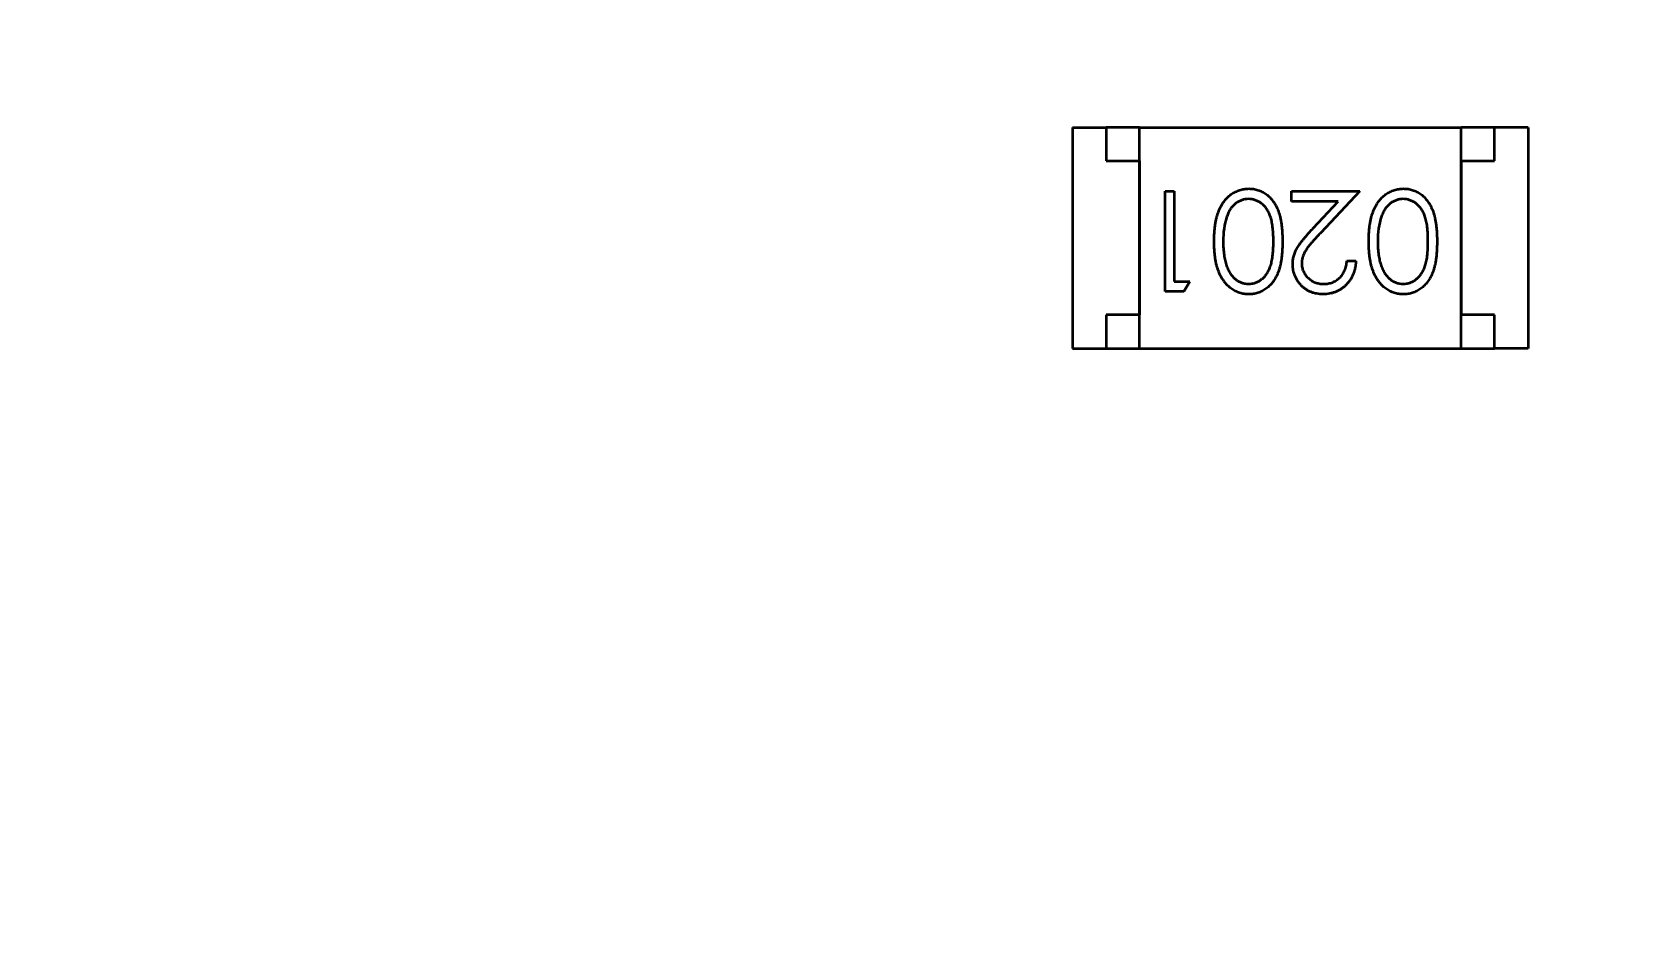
# Model space of a CAD drawing. Header units: millimetres. Extents: x 71 to 428, y 120 to 295.
# Drawn here: x 356.055 to 358.442, y 205.384 to 206.734 of the extents above; entities that cross this region are included whole.
import ezdxf

# ---------------------------------------------------------------- set-up
doc = ezdxf.new("R2010")
doc.units = ezdxf.units.MM
doc.header["$LTSCALE"] = 0.75
doc.layers.add('Visible', color=7, linetype='Continuous', lineweight=50)

msp = doc.modelspace()

# ---------------------------------------------------------------- linework, layer by layer
at = {"layer": 'Visible'}
for p, q in [((357.6089, 206.5919), (357.6089, 206.2619)), ((357.6089, 206.5919), (357.6589, 206.5919)), ((357.7089, 206.5919), (357.6589, 206.5919)), ((357.6589, 206.5919), (357.6589, 206.5419)), ((357.7089, 206.2619), (357.7089, 206.5919)), ((357.7089, 206.5919), (358.1889, 206.5919)), ((358.2389, 206.5919), (358.1889, 206.5919)), ((358.1889, 206.2619), (358.1889, 206.5919)), ((358.2389, 206.5419), (358.2389, 206.5919)), ((358.2889, 206.5919), (358.2389, 206.5919)), ((358.2889, 206.5919), (358.2889, 206.2619)), ((357.6589, 206.5419), (357.7089, 206.5419)), ((357.7089, 206.5419), (357.7089, 206.3119)), ((358.1889, 206.5419), (358.2389, 206.5419)), ((358.1889, 206.5419), (358.1889, 206.3119)), ((357.7471, 206.4966), (357.7606, 206.4966)), ((357.7471, 206.3466), (357.7471, 206.4966)), ((357.7606, 206.4966), (357.7606, 206.362)), ((357.9356, 206.4966), (358.0375, 206.4966)), ((357.9356, 206.4812), (357.9356, 206.4966)), ((358.0054, 206.4812), (357.9356, 206.4812)), ((357.9679, 206.4412), (358.0054, 206.4812)), ((358.0375, 206.4966), (357.9793, 206.4345)), ((358.0183, 206.3928), (358.0318, 206.3928)), ((357.7606, 206.362), (357.7837, 206.362)), ((357.7837, 206.362), (357.7749, 206.3466)), ((357.7749, 206.3466), (357.7471, 206.3466)), ((357.6589, 206.3119), (357.6589, 206.2619)), ((357.7089, 206.3119), (357.6589, 206.3119)), ((358.2389, 206.3119), (358.1889, 206.3119)), ((358.2389, 206.2619), (358.2389, 206.3119)), ((357.6089, 206.2619), (357.6589, 206.2619)), ((357.6589, 206.2619), (357.7089, 206.2619)), ((357.7089, 206.2619), (358.1889, 206.2619)), ((358.1889, 206.2619), (358.2389, 206.2619)), ((358.2889, 206.2619), (358.2389, 206.2619))]:
    msp.add_line(p, q, dxfattribs=at)
at = {"layer": 'Visible', "extrusion": (0, 0, -1)}
msp.add_circle((-354.8964, 204.496), 47.93, dxfattribs=at)
at = {"layer": 'Visible'}
for centre in [(357.945, 206.4243), (358.1758, 206.4243)]:
    msp.add_arc(centre, 0.1113, 161.6443, 181.3671, dxfattribs=at)
for points, knots in [([(357.8202, 206.4217), (357.8202, 206.424), (357.8203, 206.4284), (357.8206, 206.435), (357.8211, 206.4411), (357.8218, 206.447), (357.8228, 206.4524), (357.824, 206.4575), (357.8253, 206.4622), (357.8269, 206.4666), (357.8287, 206.4707), (357.8306, 206.4745), (357.8327, 206.4781), (357.8349, 206.4814), (357.8373, 206.4844), (357.8399, 206.4872), (357.8427, 206.4897), (357.8456, 206.492), (357.8486, 206.494), (357.8517, 206.4957), (357.8549, 206.4971), (357.8581, 206.4984), (357.8615, 206.4993), (357.8649, 206.4999), (357.8684, 206.5004), (357.8708, 206.5004), (357.872, 206.5005)], [0, 0, 0, 0, 0.065063, 0.126773, 0.185516, 0.240765, 0.29298, 0.34225, 0.388919, 0.432776, 0.474628, 0.514775, 0.553606, 0.591426, 0.628028, 0.663804, 0.698984, 0.733591, 0.767628, 0.801208, 0.834264, 0.866981, 0.89972, 0.932702, 0.966176, 1, 1, 1, 1]), ([(357.872, 206.5005), (357.8732, 206.5004), (357.8755, 206.5004), (357.879, 206.5), (357.8823, 206.4993), (357.8856, 206.4984), (357.8888, 206.4973), (357.8919, 206.4958), (357.8949, 206.4941), (357.8978, 206.4922), (357.9006, 206.49), (357.9033, 206.4876), (357.9057, 206.4849), (357.908, 206.4819), (357.9102, 206.4787), (357.9122, 206.4752), (357.9141, 206.4715), (357.9158, 206.4675), (357.9173, 206.4632), (357.9186, 206.4584), (357.9197, 206.4533), (357.9206, 206.4478), (357.9213, 206.4418), (357.9218, 206.4355), (357.9221, 206.4287), (357.9221, 206.424), (357.9221, 206.4217)], [0, 0, 0, 0, 0.033787, 0.066622, 0.099285, 0.131361, 0.163585, 0.196104, 0.228902, 0.262158, 0.295991, 0.330218, 0.36506, 0.400951, 0.43762, 0.475708, 0.515381, 0.556414, 0.599765, 0.646424, 0.696431, 0.749782, 0.806573, 0.867436, 0.931887, 1, 1, 1, 1]), ([(358.051, 206.4217), (358.051, 206.424), (358.0511, 206.4284), (358.0513, 206.435), (358.0519, 206.4411), (358.0526, 206.447), (358.0536, 206.4524), (358.0547, 206.4575), (358.0561, 206.4622), (358.0577, 206.4666), (358.0595, 206.4707), (358.0614, 206.4745), (358.0635, 206.4781), (358.0657, 206.4814), (358.0681, 206.4844), (358.0707, 206.4872), (358.0734, 206.4897), (358.0763, 206.492), (358.0793, 206.494), (358.0824, 206.4957), (358.0856, 206.4971), (358.0889, 206.4984), (358.0922, 206.4993), (358.0957, 206.4999), (358.0992, 206.5004), (358.1016, 206.5004), (358.1028, 206.5005)], [0, 0, 0, 0, 0.065063, 0.126773, 0.185516, 0.240765, 0.29298, 0.34225, 0.388919, 0.432776, 0.474628, 0.514775, 0.553606, 0.591426, 0.628028, 0.663804, 0.698984, 0.733591, 0.767628, 0.801208, 0.834264, 0.866981, 0.89972, 0.932702, 0.966176, 1, 1, 1, 1]), ([(358.1028, 206.5005), (358.1039, 206.5004), (358.1063, 206.5004), (358.1097, 206.5), (358.1131, 206.4993), (358.1164, 206.4984), (358.1196, 206.4973), (358.1226, 206.4958), (358.1257, 206.4941), (358.1286, 206.4922), (358.1314, 206.49), (358.134, 206.4876), (358.1365, 206.4849), (358.1388, 206.4819), (358.141, 206.4787), (358.143, 206.4752), (358.1449, 206.4715), (358.1466, 206.4675), (358.1481, 206.4632), (358.1494, 206.4584), (358.1504, 206.4533), (358.1513, 206.4478), (358.1521, 206.4418), (358.1526, 206.4355), (358.1529, 206.4287), (358.1529, 206.424), (358.1529, 206.4217)], [0, 0, 0, 0, 0.033787, 0.066622, 0.099285, 0.131361, 0.163585, 0.196104, 0.228902, 0.262158, 0.295991, 0.330218, 0.36506, 0.400951, 0.43762, 0.475708, 0.515381, 0.556414, 0.599765, 0.646424, 0.696431, 0.749782, 0.806573, 0.867436, 0.931887, 1, 1, 1, 1]), ([(357.8715, 206.4851), (357.8699, 206.485), (357.8666, 206.4849), (357.8617, 206.4835), (357.857, 206.4815), (357.8533, 206.4792), (357.8505, 206.477), (357.8485, 206.475), (357.8466, 206.4729), (357.8449, 206.4706), (357.8433, 206.4681), (357.8418, 206.4653), (357.8405, 206.4624), (357.8397, 206.4604), (357.8394, 206.4593)], [0, 0, 0, 0, 0.112813, 0.225394, 0.339595, 0.459675, 0.521735, 0.583926, 0.648174, 0.713881, 0.781004, 0.851451, 0.924051, 1, 1, 1, 1]), ([(357.9087, 206.4216), (357.9087, 206.4236), (357.9087, 206.4275), (357.9084, 206.4331), (357.908, 206.4384), (357.9076, 206.4433), (357.9069, 206.4478), (357.9062, 206.452), (357.9052, 206.4557), (357.9041, 206.4591), (357.9029, 206.4623), (357.9015, 206.4652), (357.9001, 206.4679), (357.8984, 206.4704), (357.8967, 206.4727), (357.8948, 206.4748), (357.8927, 206.4768), (357.8899, 206.4791), (357.8861, 206.4814), (357.8814, 206.4835), (357.8765, 206.4848), (357.8732, 206.485), (357.8715, 206.4851)], [0, 0, 0, 0, 0.072951, 0.141584, 0.205926, 0.265301, 0.320597, 0.371817, 0.41879, 0.461699, 0.502134, 0.540804, 0.578181, 0.614297, 0.649678, 0.684299, 0.718359, 0.752081, 0.817652, 0.879722, 0.939966, 1, 1, 1, 1]), ([(358.1023, 206.4851), (358.1006, 206.485), (358.0973, 206.4849), (358.0925, 206.4835), (358.0878, 206.4815), (358.0841, 206.4792), (358.0813, 206.477), (358.0793, 206.475), (358.0774, 206.4729), (358.0757, 206.4706), (358.0741, 206.4681), (358.0726, 206.4653), (358.0713, 206.4624), (358.0705, 206.4604), (358.0701, 206.4593)], [0, 0, 0, 0, 0.112813, 0.225394, 0.339595, 0.459675, 0.521735, 0.583926, 0.648174, 0.713881, 0.781004, 0.851451, 0.924051, 1, 1, 1, 1]), ([(358.1394, 206.4216), (358.1394, 206.4236), (358.1394, 206.4275), (358.1392, 206.4331), (358.1388, 206.4384), (358.1384, 206.4433), (358.1377, 206.4478), (358.1369, 206.452), (358.136, 206.4557), (358.1349, 206.4591), (358.1337, 206.4623), (358.1323, 206.4652), (358.1308, 206.4679), (358.1292, 206.4704), (358.1274, 206.4727), (358.1255, 206.4748), (358.1235, 206.4768), (358.1206, 206.4791), (358.1169, 206.4814), (358.1121, 206.4835), (358.1073, 206.4848), (358.104, 206.485), (358.1023, 206.4851)], [0, 0, 0, 0, 0.072951, 0.141584, 0.205926, 0.265301, 0.320597, 0.371817, 0.41879, 0.461699, 0.502134, 0.540804, 0.578181, 0.614297, 0.649678, 0.684299, 0.718359, 0.752081, 0.817652, 0.879722, 0.939966, 1, 1, 1, 1]), ([(357.9375, 206.3874), (357.9376, 206.3894), (357.9377, 206.3936), (357.939, 206.3997), (357.9409, 206.4056), (357.9432, 206.4103), (357.9455, 206.4141), (357.9476, 206.4173), (357.9501, 206.4207), (357.953, 206.4243), (357.9562, 206.4282), (357.9597, 206.4323), (357.9637, 206.4367), (357.9664, 206.4396), (357.9679, 206.4412)], [0, 0, 0, 0, 0.098702, 0.195672, 0.292422, 0.391343, 0.444462, 0.504229, 0.570352, 0.642546, 0.722288, 0.807921, 0.90047, 1, 1, 1, 1]), ([(357.9793, 206.4345), (357.9779, 206.433), (357.9752, 206.4302), (357.9714, 206.4261), (357.9679, 206.4222), (357.9648, 206.4187), (357.9622, 206.4154), (357.9598, 206.4125), (357.9579, 206.4098), (357.9559, 206.4067), (357.9539, 206.4029), (357.9522, 206.3982), (357.9512, 206.3934), (357.951, 206.3902), (357.951, 206.3886)], [0, 0, 0, 0, 0.110803, 0.212829, 0.306101, 0.390647, 0.466924, 0.534481, 0.593587, 0.644557, 0.7362, 0.825024, 0.911986, 1, 1, 1, 1]), ([(357.872, 206.3428), (357.8708, 206.3428), (357.8684, 206.3428), (357.8649, 206.3432), (357.8615, 206.3439), (357.8582, 206.3448), (357.8549, 206.346), (357.8517, 206.3475), (357.8486, 206.3492), (357.8457, 206.3511), (357.8428, 206.3534), (357.8401, 206.3559), (357.8375, 206.3587), (357.8351, 206.3617), (357.8328, 206.365), (357.8307, 206.3686), (357.8288, 206.3724), (357.827, 206.3765), (357.8254, 206.3809), (357.824, 206.3857), (357.8228, 206.3908), (357.8219, 206.3963), (357.8211, 206.4021), (357.8206, 206.4083), (357.8203, 206.4149), (357.8202, 206.4194), (357.8202, 206.4217)], [0, 0, 0, 0, 0.033788, 0.067194, 0.099862, 0.132567, 0.165151, 0.197913, 0.231319, 0.265083, 0.299255, 0.334399, 0.369943, 0.406284, 0.444064, 0.482998, 0.523354, 0.565537, 0.609613, 0.656391, 0.705885, 0.758325, 0.813832, 0.872795, 0.934722, 1, 1, 1, 1]), ([(357.8337, 206.4216), (357.8337, 206.4198), (357.8337, 206.4163), (357.8339, 206.4111), (357.8344, 206.4062), (357.8349, 206.4015), (357.8356, 206.3971), (357.8364, 206.393), (357.8375, 206.3891), (357.8387, 206.3854), (357.84, 206.382), (357.8414, 206.3788), (357.843, 206.3758), (357.8447, 206.3731), (357.8465, 206.3706), (357.8484, 206.3684), (357.8505, 206.3664), (357.8533, 206.3641), (357.8571, 206.3618), (357.8618, 206.3596), (357.8666, 206.3584), (357.8699, 206.3582), (357.8715, 206.3581)], [0, 0, 0, 0, 0.065681, 0.128486, 0.188175, 0.245106, 0.299448, 0.350823, 0.399942, 0.446672, 0.491255, 0.533376, 0.573853, 0.612526, 0.649597, 0.685532, 0.720106, 0.753838, 0.818925, 0.880493, 0.940311, 1, 1, 1, 1]), ([(357.8715, 206.3581), (357.8732, 206.3582), (357.8765, 206.3584), (357.8814, 206.3596), (357.8861, 206.3618), (357.8899, 206.3641), (357.8927, 206.3664), (357.8947, 206.3683), (357.8966, 206.3704), (357.8984, 206.3728), (357.9, 206.3753), (357.9015, 206.378), (357.9029, 206.3809), (357.9041, 206.384), (357.9052, 206.3874), (357.9061, 206.3912), (357.9069, 206.3953), (357.9075, 206.3998), (357.9081, 206.4047), (357.9084, 206.41), (357.9087, 206.4157), (357.9087, 206.4196), (357.9087, 206.4216)], [0, 0, 0, 0, 0.060387, 0.120883, 0.182755, 0.247811, 0.281299, 0.315088, 0.349702, 0.384857, 0.420966, 0.458511, 0.497175, 0.537602, 0.580503, 0.627468, 0.678388, 0.733983, 0.793747, 0.857714, 0.926698, 1, 1, 1, 1]), ([(357.9221, 206.4217), (357.9221, 206.4193), (357.9221, 206.4146), (357.9218, 206.4078), (357.9213, 206.4014), (357.9206, 206.3954), (357.9198, 206.3899), (357.9186, 206.3848), (357.9174, 206.3801), (357.9159, 206.3758), (357.9142, 206.3718), (357.9124, 206.3681), (357.9103, 206.3647), (357.9082, 206.3615), (357.9059, 206.3585), (357.9034, 206.3558), (357.9007, 206.3533), (357.8979, 206.3511), (357.895, 206.3492), (357.8919, 206.3474), (357.8888, 206.346), (357.8856, 206.3448), (357.8823, 206.3439), (357.879, 206.3432), (357.8755, 206.3428), (357.8732, 206.3428), (357.872, 206.3428)], [0, 0, 0, 0, 0.068595, 0.133246, 0.194313, 0.251279, 0.304513, 0.354235, 0.400481, 0.443411, 0.484015, 0.523252, 0.561042, 0.5979, 0.633518, 0.668314, 0.702496, 0.736685, 0.770293, 0.803437, 0.835913, 0.86846, 0.900847, 0.933467, 0.966258, 1, 1, 1, 1]), ([(358.1028, 206.3428), (358.1016, 206.3428), (358.0992, 206.3428), (358.0957, 206.3432), (358.0923, 206.3439), (358.0889, 206.3448), (358.0857, 206.346), (358.0825, 206.3475), (358.0794, 206.3492), (358.0764, 206.3511), (358.0735, 206.3534), (358.0708, 206.3559), (358.0683, 206.3587), (358.0658, 206.3617), (358.0636, 206.365), (358.0615, 206.3686), (358.0596, 206.3724), (358.0578, 206.3765), (358.0562, 206.3809), (358.0547, 206.3857), (358.0536, 206.3908), (358.0526, 206.3963), (358.0519, 206.4021), (358.0513, 206.4083), (358.0511, 206.4149), (358.051, 206.4194), (358.051, 206.4217)], [0, 0, 0, 0, 0.033788, 0.067194, 0.099862, 0.132567, 0.165151, 0.197913, 0.231319, 0.265083, 0.299255, 0.334399, 0.369943, 0.406284, 0.444064, 0.482998, 0.523354, 0.565537, 0.609613, 0.656391, 0.705885, 0.758325, 0.813832, 0.872795, 0.934722, 1, 1, 1, 1]), ([(358.0644, 206.4216), (358.0645, 206.4198), (358.0645, 206.4163), (358.0647, 206.4111), (358.0651, 206.4062), (358.0657, 206.4015), (358.0664, 206.3971), (358.0672, 206.393), (358.0683, 206.3891), (358.0694, 206.3854), (358.0708, 206.382), (358.0722, 206.3788), (358.0738, 206.3758), (358.0754, 206.3731), (358.0772, 206.3706), (358.0792, 206.3684), (358.0813, 206.3664), (358.0841, 206.3641), (358.0879, 206.3618), (358.0925, 206.3596), (358.0974, 206.3584), (358.1007, 206.3582), (358.1023, 206.3581)], [0, 0, 0, 0, 0.065681, 0.128486, 0.188175, 0.245106, 0.299448, 0.350823, 0.399942, 0.446672, 0.491255, 0.533376, 0.573853, 0.612526, 0.649597, 0.685532, 0.720106, 0.753838, 0.818925, 0.880493, 0.940311, 1, 1, 1, 1]), ([(358.1023, 206.3581), (358.104, 206.3582), (358.1073, 206.3584), (358.1122, 206.3596), (358.1169, 206.3618), (358.1206, 206.3641), (358.1235, 206.3664), (358.1255, 206.3683), (358.1274, 206.3704), (358.1291, 206.3728), (358.1308, 206.3753), (358.1323, 206.378), (358.1336, 206.3809), (358.1349, 206.384), (358.136, 206.3874), (358.1369, 206.3912), (358.1377, 206.3953), (358.1383, 206.3998), (358.1388, 206.4047), (358.1392, 206.41), (358.1394, 206.4157), (358.1394, 206.4196), (358.1394, 206.4216)], [0, 0, 0, 0, 0.060387, 0.120883, 0.182755, 0.247811, 0.281299, 0.315088, 0.349702, 0.384857, 0.420966, 0.458511, 0.497175, 0.537602, 0.580503, 0.627468, 0.678388, 0.733983, 0.793747, 0.857714, 0.926698, 1, 1, 1, 1]), ([(358.1529, 206.4217), (358.1529, 206.4193), (358.1529, 206.4146), (358.1526, 206.4078), (358.1521, 206.4014), (358.1514, 206.3954), (358.1505, 206.3899), (358.1494, 206.3848), (358.1481, 206.3801), (358.1466, 206.3758), (358.145, 206.3718), (358.1432, 206.3681), (358.1411, 206.3647), (358.139, 206.3615), (358.1366, 206.3585), (358.1342, 206.3558), (358.1315, 206.3533), (358.1287, 206.3511), (358.1257, 206.3492), (358.1227, 206.3474), (358.1196, 206.346), (358.1164, 206.3448), (358.1131, 206.3439), (358.1097, 206.3432), (358.1063, 206.3428), (358.1039, 206.3428), (358.1028, 206.3428)], [0, 0, 0, 0, 0.068595, 0.133246, 0.194313, 0.251279, 0.304513, 0.354235, 0.400481, 0.443411, 0.484015, 0.523252, 0.561042, 0.5979, 0.633518, 0.668314, 0.702496, 0.736685, 0.770293, 0.803437, 0.835913, 0.86846, 0.900847, 0.933467, 0.966258, 1, 1, 1, 1]), ([(357.9828, 206.3428), (357.9812, 206.3428), (357.978, 206.3429), (357.9732, 206.3435), (357.9687, 206.3445), (357.9645, 206.346), (357.9605, 206.3479), (357.9568, 206.3502), (357.9532, 206.3529), (357.95, 206.356), (357.9471, 206.3594), (357.9445, 206.3629), (357.9424, 206.3666), (357.9406, 206.3705), (357.9392, 206.3745), (357.9382, 206.3786), (357.9377, 206.3829), (357.9376, 206.3859), (357.9375, 206.3874)], [0, 0, 0, 0, 0.069475, 0.136517, 0.200789, 0.26383, 0.325735, 0.387291, 0.449509, 0.512968, 0.576275, 0.63758, 0.697903, 0.757172, 0.816599, 0.876653, 0.93729, 1, 1, 1, 1]), ([(357.951, 206.3886), (357.951, 206.3875), (357.9511, 206.3855), (357.9515, 206.3826), (357.9523, 206.3797), (357.9533, 206.3769), (357.9546, 206.3743), (357.9563, 206.3718), (357.9582, 206.3694), (357.9604, 206.3671), (357.9628, 206.365), (357.9654, 206.3632), (357.9681, 206.3616), (357.9709, 206.3603), (357.9739, 206.3594), (357.977, 206.3587), (357.9802, 206.3582), (357.9824, 206.3582), (357.9835, 206.3581)], [0, 0, 0, 0, 0.061965, 0.122122, 0.180988, 0.239933, 0.299906, 0.359989, 0.421776, 0.486576, 0.551535, 0.615018, 0.677259, 0.73973, 0.80305, 0.866495, 0.931973, 1, 1, 1, 1]), ([(358.0318, 206.3928), (358.0317, 206.391), (358.0315, 206.3875), (358.0307, 206.3824), (358.0295, 206.3775), (358.0279, 206.3728), (358.0259, 206.3684), (358.0234, 206.3643), (358.0206, 206.3604), (358.0173, 206.3568), (358.0137, 206.3535), (358.0099, 206.3506), (358.0059, 206.3482), (358.0017, 206.3462), (357.9973, 206.3447), (357.9926, 206.3435), (357.9878, 206.3429), (357.9845, 206.3428), (357.9828, 206.3428)], [0, 0, 0, 0, 0.068791, 0.135103, 0.198979, 0.261904, 0.323495, 0.385195, 0.446969, 0.509765, 0.572251, 0.633405, 0.693251, 0.752583, 0.812579, 0.873275, 0.93555, 1, 1, 1, 1]), ([(357.9835, 206.3581), (357.9847, 206.3582), (357.987, 206.3582), (357.9904, 206.3587), (357.9936, 206.3594), (357.9967, 206.3604), (357.9996, 206.3616), (358.0024, 206.3632), (358.005, 206.3651), (358.0075, 206.3672), (358.0097, 206.3696), (358.0117, 206.3722), (358.0135, 206.3751), (358.015, 206.3782), (358.0162, 206.3815), (358.0172, 206.385), (358.0179, 206.3888), (358.0182, 206.3914), (358.0183, 206.3928)], [0, 0, 0, 0, 0.064439, 0.126547, 0.186887, 0.245878, 0.304041, 0.362191, 0.420976, 0.48066, 0.5406, 0.600689, 0.661936, 0.724443, 0.789038, 0.856314, 0.926352, 1, 1, 1, 1])]:
    msp.add_open_spline(points, degree=3, knots=knots, dxfattribs=at)

doc.saveas('drawing.dxf')
